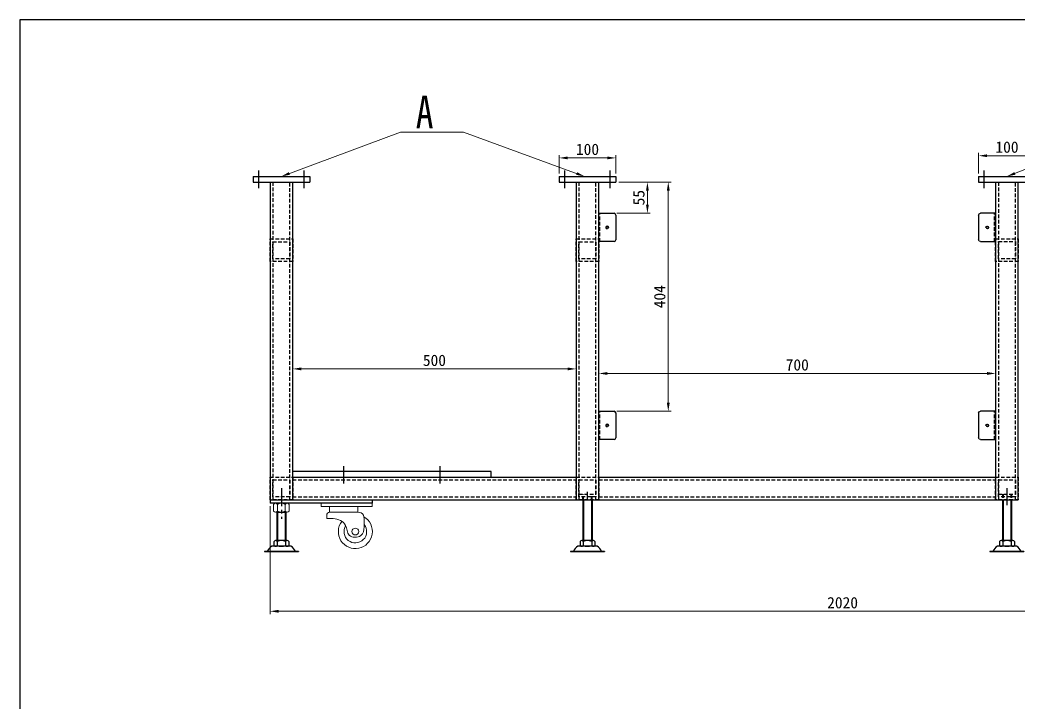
# Model space of a CAD drawing. Header units: millimetres. Extents: x -11986 to -4063, y -41123 to -36325.
# Drawn here: x -11919 to -10158, y -37550 to -36348 of the extents above; entities that cross this region are included whole.
import ezdxf

# ---------------------------------------------------------------- set-up
doc = ezdxf.new("R2010")
doc.units = ezdxf.units.MM
doc.linetypes.add('CENTER', pattern=[50.8, 31.75, -6.35, 6.35, -6.35])
doc.linetypes.add('DASHED2', pattern=[9.525, 6.35, -3.175])
doc.layers.add('DAS', color=4, linetype='DASHED2')
doc.layers.add('sol', color=7, linetype='Continuous', lineweight=20)
doc.styles.add('宋体', font='', dxfattribs={"width": 0.8})
doc.styles.get('宋体').set_extended_font_data('SimSun')
doc.dimstyles.new('ISO-25', dxfattribs={"dimtxt": 5, "dimasz": 4, "dimexe": 1.25, "dimexo": 1, "dimgap": 1, "dimtad": 1, "dimtoh": 1, "dimtxsty": 'Standard', "dimcen": 2.5, "dimclrd": 5, "dimclre": 5, "dimadec": 0, "dimazin": 0, "dimtfac": 1, "dimtmove": 0, "dimatfit": 3, "dimfxl": 1, "dimlwd": 9, "dimlwe": 9, "dimarcsym": 0})
doc.dimstyles.new('ISO-25$0', dxfattribs={"dimtxt": 2.5, "dimasz": 1.5, "dimexe": 1.25, "dimexo": 0.625, "dimtad": 1, "dimdec": 1, "dimzin": 1, "dimdsep": 46, "dimtxsty": 'Standard', "dimcen": 2.5, "dimclrd": 6, "dimclre": 6, "dimclrt": 6, "dimadec": 0, "dimazin": 0, "dimtfac": 1, "dimtdec": 4, "dimtmove": 0, "dimatfit": 3, "dimfxl": 1, "dimtolj": 1, "dimtzin": 0, "dimlwd": 9, "dimlwe": 9, "dimarcsym": 0})

# ---------------------------------------------------------------- blocks, each defined once
blk = doc.blocks.new('A$C7281443F')
at = {"color": 1, "linetype": 'CENTER'}
for p, q in [((10, 559), (10, 590.1)), ((90, 559), (90, 590.1)), ((50, 29.9), (50, 0))]:
    blk.add_line(p, q, dxfattribs=at)
for p, q in [((0, 579.5), (100, 579.5)), ((0, 579.5), (0, 569.5)), ((0, 569.5), (100, 569.5)), ((30, 569.5), (30, 9.5)), ((70, 9.5), (70, 569.5)), ((100, 579.5), (100, 569.5)), ((30, 9.5), (70, 9.5))]:
    blk.add_line(p, q)
at = {"layer": 'DAS'}
for p, q in [((35, 569.5), (35, 9.5)), ((65, 9.5), (65, 569.5)), ((35, 19.5), (65, 19.5)), ((42, 19.5), (42, 9.5)), ((43.5, 19.5), (43.5, 9.5)), ((56.5, 19.5), (56.5, 9.5)), ((58, 19.5), (58, 9.5))]:
    blk.add_line(p, q, dxfattribs=at)
for points in [[(30, 469.5), (70, 469.5), (70, 429.5), (30, 429.5)], [(35, 464.5), (65, 464.5), (65, 434.5), (35, 434.5)], [(30, 49.5), (70, 49.5), (70, 9.5), (30, 9.5)], [(35, 44.5), (65, 44.5), (65, 14.5), (35, 14.5)]]:
    blk.add_lwpolyline(points, close=True, dxfattribs=at)
blk = doc.blocks.new('A$C39513CAB')
for p, q in [((22, 70), (22, 20)), ((22, 70), (38, 70)), ((23, 70), (23, 20)), ((37, 70), (37, 20)), ((38, 70), (38, 20)), ((17, 18.5), (17, 11.5)), ((40.4, 20), (19.8, 20)), ((40.2, 20), (19.8, 20)), ((22.5, 18.5), (22.5, 11.5)), ((37.5, 18.5), (37.5, 11.5)), ((43, 18.5), (43, 11.5)), ((0, 1), (0, 0)), ((60, 1), (0, 1)), ((60, 0), (0, 0)), ((47, 10), (13, 10)), ((60, 1), (60, 0))]:
    blk.add_line(p, q)
for centre, radius, start, end in [((19.8, 16.7), 3.27, 32.7791, 147.2209), ((30, 0.5), 19.5, 67.3801, 112.6199), ((40.2, 16.7), 3.27, 32.7791, 147.2209), ((23.7, -7.5), 20.5, 121.3122, 155.4208), ((19.8, 13.3), 3.27, 212.7791, 327.2209), ((30, 29.5), 19.5, 247.3801, 292.6199), ((40.2, 13.3), 3.27, 212.7791, 327.2209), ((36.3, -7.5), 20.5, 24.5792, 58.6878)]:
    blk.add_arc(centre, radius, start, end)
blk = doc.blocks.new('A$C2A1D355F')
at = {"layer": 'sol'}
for points in [[(0, 74), (90, 74), (90, 80), (0, 80)], [(0, 74), (90, 74), (90, 80), (0, 80)], [(15, 74), (15, 64), (65, 64), (65, 74)], [(15, 74), (15, 64), (65, 64), (65, 74)]]:
    blk.add_lwpolyline(points, close=True, dxfattribs=at)
blk.add_lwpolyline([(10, 53), (10, 59, -0.414214), (15, 64), (65, 64, -0.264021), (74.9, 59), (75.8, 53)], format="xyb", dxfattribs=at)
blk.add_lwpolyline([(10, 53), (10, 59, -0.414214), (15, 64), (65, 64, -0.264021), (74.9, 59), (75.8, 53)], format="xyb", dxfattribs=at)
blk.add_circle((60.5, 30), 6, dxfattribs=at)
blk.add_circle((60.5, 30), 6, dxfattribs=at)
for radius, start, end in [(30, 143.0433, 60.3435), (30, 143.0433, 60.3435), (20, 148.6994, 37.7044), (20, 148.6994, 37.7044)]:
    blk.add_arc((60.5, 30), radius, start, end, dxfattribs=at)
blk.add_spline([(10, 53), (21.5, 53), (43.2, 40.9), (49.7, 23.6), (70.3, 22.9), (76.2, 38.3), (75.8, 53)], degree=3, dxfattribs=at)
blk.add_spline([(10, 53), (21.5, 53), (43.2, 40.9), (49.7, 23.6), (70.3, 22.9), (76.2, 38.3), (75.8, 53)], degree=3, dxfattribs=at)
blk = doc.blocks.new('A$C15D15F09')
for p, q in [((0, 603.4), (100, 603.4)), ((0, 603.4), (0, 593.4)), ((100, 603.4), (100, 593.4)), ((540, 603.4), (640, 603.4)), ((540, 603.4), (540, 593.4)), ((640, 603.4), (640, 593.4)), ((0, 593.4), (100, 593.4)), ((30, 593.4), (30, 33.4)), ((70, 33.4), (70, 593.4)), ((540, 593.4), (640, 593.4)), ((570, 593.4), (570, 33.4)), ((610, 33.4), (610, 593.4)), ((420, 83.4), (70, 83.4)), ((70, 73.4), (570, 73.4)), ((420, 73.4), (420, 83.4)), ((30, 33.4), (70, 33.4)), ((30, 33.4), (210, 33.4)), ((30, 33.4), (30, 27.4)), ((210, 27.4), (30, 27.4)), ((70, 33.4), (570, 33.4)), ((210, 33.4), (210, 27.4)), ((570, 33.4), (610, 33.4))]:
    blk.add_line(p, q)
at = {"color": 1, "linetype": 'CENTER'}
for p, q in [((10, 582.9), (10, 614)), ((90, 582.9), (90, 614)), ((550, 582.9), (550, 614)), ((630, 582.9), (630, 614)), ((160, 62.1), (160, 92.7)), ((330, 62.1), (330, 92.7)), ((50, 53.9), (50, 0)), ((590, 33.4), (590, 47.7))]:
    blk.add_line(p, q, dxfattribs=at)
at = {"layer": 'DAS'}
for p, q in [((35, 593.4), (35, 33.4)), ((65, 33.4), (65, 593.4)), ((575, 593.4), (575, 33.4)), ((605, 33.4), (605, 593.4)), ((70, 68.4), (570, 68.4)), ((70, 38.4), (570, 38.4)), ((575, 43.4), (605, 43.4)), ((582, 33.4), (582, 43.4)), ((583, 33.4), (583, 43.4)), ((597, 33.4), (597, 43.4)), ((598, 33.4), (598, 43.4))]:
    blk.add_line(p, q, dxfattribs=at)
for points in [[(30, 493.4), (70, 493.4), (70, 453.4), (30, 453.4)], [(570, 493.4), (610, 493.4), (610, 453.4), (570, 453.4)], [(35, 488.4), (65, 488.4), (65, 458.4), (35, 458.4)], [(575, 488.4), (605, 488.4), (605, 458.4), (575, 458.4)], [(30, 73.4), (70, 73.4), (70, 33.4), (30, 33.4)], [(570, 73.4), (610, 73.4), (610, 33.4), (570, 33.4)], [(35, 68.4), (65, 68.4), (65, 38.4), (35, 38.4)], [(575, 68.4), (605, 68.4), (605, 38.4), (575, 38.4)]]:
    blk.add_lwpolyline(points, close=True, dxfattribs=at)
at = {"layer": 'sol'}
for p, q in [((36.1, 25.4), (36.1, 13.4)), ((60.4, 27.4), (39.6, 27.4)), ((43.1, 25.4), (43.1, 13.4)), ((56.9, 25.4), (56.9, 13.4)), ((63.9, 25.4), (63.9, 13.4)), ((60.4, 11.4), (39.6, 11.4))]:
    blk.add_line(p, q, dxfattribs=at)
for points in [[(36.1, 25.4), (39.6, 27.4), (43.1, 25.4)], [(56.9, 25.4), (50, 27.4), (43.1, 25.4)], [(63.9, 25.4), (60.4, 27.4), (56.9, 25.4)], [(36.1, 13.4), (39.6, 11.4), (43.1, 13.4)], [(56.9, 13.4), (50, 11.4), (43.1, 13.4)], [(63.9, 13.4), (60.4, 11.4), (56.9, 13.4)]]:
    blk.add_spline(points, degree=3, dxfattribs=at)
blk = doc.blocks.new('A$C43643EE8')
for p, q in [((22, 92), (22, 20)), ((22, 92), (38, 92)), ((23, 92), (23, 20)), ((37, 92), (37, 20)), ((38, 92), (38, 20)), ((17, 18.5), (17, 11.5)), ((40.4, 20), (19.8, 20)), ((40.3, 20), (19.8, 20)), ((22.5, 18.5), (22.5, 11.5)), ((37.5, 18.5), (37.5, 11.5)), ((43, 18.5), (43, 11.5)), ((0, 1), (0, 0)), ((60, 1), (0, 1)), ((60, 0), (0, 0)), ((47, 10), (13, 10)), ((60, 1), (60, 0))]:
    blk.add_line(p, q)
for centre, radius, start, end in [((19.8, 16.7), 3.27, 32.7791, 147.2209), ((30, 0.5), 19.5, 67.3801, 112.6199), ((40.3, 16.7), 3.27, 32.7791, 147.2209), ((23.7, -7.5), 20.5, 121.3122, 155.4208), ((19.8, 13.3), 3.27, 212.7791, 327.2209), ((30, 29.5), 19.5, 247.3801, 292.6199), ((40.3, 13.3), 3.27, 212.7791, 327.2209), ((36.3, -7.5), 20.5, 24.5792, 58.6878)]:
    blk.add_arc(centre, radius, start, end)
blk = doc.blocks.new('*D2069')
at = {"color": 5, "lineweight": 9, "transparency": 16777216}
for p, q in [((-9457.4, -37198.3), (-9457.4, -37394.8)), ((-11477.4, -37204.3), (-11477.4, -37394.8)), ((-9472.4, -37389.8), (-11462.4, -37389.8))]:
    blk.add_line(p, q, dxfattribs=at)
at = {"color": 5, "transparency": 16777216}
for points in [[(-11462.4, -37387.3), (-11462.4, -37392.3), (-11477.4, -37389.8)], [(-9472.4, -37387.3), (-9472.4, -37392.3), (-9457.4, -37389.8)]]:
    blk.add_solid(points, dxfattribs=at)
at = {"layer": 'Defpoints', "color": 0, "transparency": 16777216}
for p in [(-11477.4, -37199.3), (-9457.4, -37193.3), (-11477.4, -37389.8)]:
    blk.add_point(p, dxfattribs=at)
at = {"color": 0, "transparency": 16777216, "insert": (-10467.4, -37374.8), "char_height": 20, "attachment_point": 5}
blk.add_mtext('2020', dxfattribs=at)
blk = doc.blocks.new('*D2071')
at = {"color": 5, "lineweight": 9, "transparency": 16777216}
for p, q in [((-10897.4, -36918.3), (-10897.4, -36975.6)), ((-10197.4, -36918.3), (-10197.4, -36975.6)), ((-10212.4, -36970.6), (-10882.4, -36970.6))]:
    blk.add_line(p, q, dxfattribs=at)
at = {"color": 5, "transparency": 16777216}
for points in [[(-10882.4, -36968.1), (-10882.4, -36973.1), (-10897.4, -36970.6)], [(-10212.4, -36968.1), (-10212.4, -36973.1), (-10197.4, -36970.6)]]:
    blk.add_solid(points, dxfattribs=at)
at = {"layer": 'Defpoints', "color": 0, "transparency": 16777216}
for p in [(-10897.4, -36913.3), (-10197.4, -36913.3), (-10897.4, -36970.6)]:
    blk.add_point(p, dxfattribs=at)
at = {"color": 0, "transparency": 16777216, "insert": (-10547.4, -36955.6), "char_height": 20, "attachment_point": 5}
blk.add_mtext('700', dxfattribs=at)
blk = doc.blocks.new('*D2074')
at = {"color": 5, "lineweight": 9, "transparency": 16777216}
for p, q in [((-10227.4, -36618.3), (-10227.4, -36581.8)), ((-10127.4, -36618.3), (-10127.4, -36581.8)), ((-10212.4, -36586.8), (-10142.4, -36586.8))]:
    blk.add_line(p, q, dxfattribs=at)
at = {"color": 5, "transparency": 16777216}
for points in [[(-10212.4, -36584.3), (-10212.4, -36589.3), (-10227.4, -36586.8)], [(-10142.4, -36584.3), (-10142.4, -36589.3), (-10127.4, -36586.8)]]:
    blk.add_solid(points, dxfattribs=at)
at = {"layer": 'Defpoints', "color": 0, "transparency": 16777216}
for p in [(-10127.4, -36586.8), (-10227.4, -36623.3), (-10127.4, -36623.3)]:
    blk.add_point(p, dxfattribs=at)
at = {"color": 0, "transparency": 16777216, "insert": (-10177.4, -36571.8), "char_height": 20, "attachment_point": 5}
blk.add_mtext('100', dxfattribs=at)
blk = doc.blocks.new('*D2075')
at = {"color": 5, "lineweight": 9, "transparency": 16777216}
for p, q in [((-10967.4, -36618.3), (-10967.4, -36585.7)), ((-10882.4, -36590.7), (-10952.4, -36590.7)), ((-10867.4, -36618.3), (-10867.4, -36585.7))]:
    blk.add_line(p, q, dxfattribs=at)
at = {"color": 5, "transparency": 16777216}
for points in [[(-10952.4, -36588.2), (-10952.4, -36593.2), (-10967.4, -36590.7)], [(-10882.4, -36588.2), (-10882.4, -36593.2), (-10867.4, -36590.7)]]:
    blk.add_solid(points, dxfattribs=at)
at = {"layer": 'Defpoints', "color": 0, "transparency": 16777216}
for p in [(-10967.4, -36590.7), (-10967.4, -36623.3), (-10867.4, -36623.3)]:
    blk.add_point(p, dxfattribs=at)
at = {"color": 0, "transparency": 16777216, "insert": (-10917.4, -36575.7), "char_height": 20, "attachment_point": 5}
blk.add_mtext('100', dxfattribs=at)
blk = doc.blocks.new('*D2076')
at = {"color": 5, "lineweight": 9, "transparency": 16777216}
for p, q in [((-11437.4, -36918.3), (-11437.4, -36967.6)), ((-10937.4, -36918.3), (-10937.4, -36967.6)), ((-11422.4, -36962.6), (-10952.4, -36962.6))]:
    blk.add_line(p, q, dxfattribs=at)
at = {"color": 5, "transparency": 16777216}
for points in [[(-11422.4, -36960.1), (-11422.4, -36965.1), (-11437.4, -36962.6)], [(-10952.4, -36960.1), (-10952.4, -36965.1), (-10937.4, -36962.6)]]:
    blk.add_solid(points, dxfattribs=at)
at = {"layer": 'Defpoints', "color": 0, "transparency": 16777216}
for p in [(-11437.4, -36913.3), (-10937.4, -36913.3), (-10937.4, -36962.6)]:
    blk.add_point(p, dxfattribs=at)
at = {"color": 0, "transparency": 16777216, "insert": (-11187.4, -36947.6), "char_height": 20, "attachment_point": 5}
blk.add_mtext('500', dxfattribs=at)
blk = doc.blocks.new('A$C3CC60F40')
for p, q in [((0, 50), (27, 50)), ((0, 0), (0, 50)), ((30, 47), (30, 3)), ((27, 0), (0, 0))]:
    blk.add_line(p, q)
blk.add_circle((15, 25), 2)
for centre, radius, start, end in [((27, 47), 3, 0, 90), ((15, 25), 2.5, 0, 270), ((27, 3), 3, 270, 0)]:
    blk.add_arc(centre, radius, start, end)
at = {"layer": 'DAS'}
blk.add_line((2, 0), (2, 50), dxfattribs=at)
blk = doc.blocks.new('*D2016')
at = {"color": 5, "lineweight": 9, "transparency": 16777216}
for p, q in [((-10862.4, -36633.3), (-10806.7, -36633.3)), ((-10811.7, -36673.3), (-10811.7, -36648.3)), ((-10865.4, -36688.3), (-10806.7, -36688.3))]:
    blk.add_line(p, q, dxfattribs=at)
at = {"color": 5, "transparency": 16777216}
for points in [[(-10814.2, -36648.3), (-10809.2, -36648.3), (-10811.7, -36633.3)], [(-10814.2, -36673.3), (-10809.2, -36673.3), (-10811.7, -36688.3)]]:
    blk.add_solid(points, dxfattribs=at)
at = {"layer": 'Defpoints', "color": 0, "transparency": 16777216}
for p in [(-10867.4, -36633.3), (-10811.7, -36633.3), (-10870.4, -36688.3)]:
    blk.add_point(p, dxfattribs=at)
at = {"color": 0, "transparency": 16777216, "insert": (-10826.7, -36660.8), "char_height": 20, "attachment_point": 5, "rotation": 90}
blk.add_mtext('55', dxfattribs=at)
blk = doc.blocks.new('*D1982')
at = {"color": 5, "lineweight": 9, "transparency": 16777216}
for p, q in [((-10862.4, -36633.3), (-10769.9, -36633.3)), ((-10774.9, -36648.3), (-10774.9, -37022.3)), ((-10865.4, -37037.3), (-10769.9, -37037.3))]:
    blk.add_line(p, q, dxfattribs=at)
at = {"color": 5, "transparency": 16777216}
for points in [[(-10777.4, -36648.3), (-10772.4, -36648.3), (-10774.9, -36633.3)], [(-10777.4, -37022.3), (-10772.4, -37022.3), (-10774.9, -37037.3)]]:
    blk.add_solid(points, dxfattribs=at)
at = {"layer": 'Defpoints', "color": 0, "transparency": 16777216}
for p in [(-10867.4, -36633.3), (-10870.4, -37037.3), (-10774.9, -37037.3)]:
    blk.add_point(p, dxfattribs=at)
at = {"color": 0, "transparency": 16777216, "insert": (-10789.9, -36835.3), "char_height": 20, "attachment_point": 5, "rotation": 90}
blk.add_mtext('404', dxfattribs=at)

msp = doc.modelspace()

# ---------------------------------------------------------------- linework, layer by layer
for p, q in [((-10897.408, -37153.313), (-10197.408, -37153.313)), ((-10897.408, -37193.313), (-10197.408, -37193.313))]:
    msp.add_line(p, q)
msp.add_lwpolyline([(-8517.987, -38751.969), (-8517.987, -36347.555), (-11918.515, -36347.555), (-11918.515, -38751.969)], close=True)
at = {"layer": 'DAS'}
for p, q in [((-10897.408, -37158.313), (-10197.408, -37158.313)), ((-10897.408, -37188.313), (-10197.408, -37188.313))]:
    msp.add_line(p, q, dxfattribs=at)

# ---------------------------------------------------------------- block references
for name, p in [('A$C15D15F09', (-11507.408, -37226.728)), ('A$C7281443F', (-10227.408, -37202.787)), ('A$C3CC60F40', (-10897.408, -36738.313)), ('A$C3CC60F40', (-10897.408, -37087.313)), ('A$C2A1D355F', (-11387.408, -37279.312)), ('A$C43643EE8', (-10947.408, -37285.313)), ('A$C43643EE8', (-10207.408, -37285.313)), ('A$C39513CAB', (-11487.408, -37285.313))]:
    msp.add_blockref(name, p)
at = {"xscale": -1}
for p in [(-10197.408, -36738.313), (-10197.408, -37087.313)]:
    msp.add_blockref('A$C3CC60F40', p, dxfattribs=at)

# ---------------------------------------------------------------- texts
at = {"color": 0, "style": '宋体', "width": 0.8}
msp.add_text('A', height=57.573, dxfattribs=at).set_placement((-11220.396, -36538.661))

# ---------------------------------------------------------------- dimensions: what is measured, and where the dimension line sits
for base, p1, p2, picture, middle in [((-10967.408, -36590.691), (-10867.408, -36623.313), (-10967.408, -36623.313), '*D2075', (-10917.408, -36575.691)), ((-10127.408, -36586.844), (-10227.408, -36623.313), (-10127.408, -36623.313), '*D2074', (-10177.408, -36571.844)), ((-10937.408, -36962.586), (-11437.408, -36913.313), (-10937.408, -36913.313), '*D2076', (-11187.408, -36947.586)), ((-10897.408, -36970.569), (-10197.408, -36913.313), (-10897.408, -36913.313), '*D2071', (-10547.408, -36955.569)), ((-11477.408, -37389.797), (-9457.408, -37193.313), (-11477.408, -37199.313), '*D2069', (-10467.408, -37374.797))]:
    dim = msp.add_linear_dim(base=base, p1=p1, p2=p2, dimstyle='ISO-25$0', override={"dimtxt": 20, "dimasz": 15, "dimexe": 5, "dimexo": 5, "dimgap": 5, "dimtoh": 1, "dimdec": 2, "dimzin": 8, "dimclrd": 5, "dimclre": 5, "dimclrt": 0, "dimtdec": 2, "dimtolj": 0, "dimtzin": 8})
    dim.commit()
    dim.dimension.update_dxf_attribs({"geometry": picture, "text_midpoint": middle})
for base, p1, p2, picture, middle in [((-10811.68, -36633.313), (-10870.408, -36688.313), (-10867.408, -36633.313), '*D2016', (-10826.68, -36660.813)), ((-10774.908, -37037.313), (-10867.408, -36633.313), (-10870.386, -37037.313), '*D1982', (-10789.908, -36835.313))]:
    dim = msp.add_linear_dim(base=base, p1=p1, p2=p2, angle=90, dimstyle='ISO-25$0', override={"dimtxt": 20, "dimasz": 15, "dimexe": 5, "dimexo": 5, "dimgap": 5, "dimtoh": 1, "dimdec": 2, "dimzin": 8, "dimclrd": 5, "dimclre": 5, "dimclrt": 0, "dimtdec": 2, "dimtolj": 0, "dimtzin": 8})
    dim.commit()
    dim.dimension.update_dxf_attribs({"geometry": picture, "text_midpoint": middle})

# ---------------------------------------------------------------- leaders
for points in [[(-11457.408, -36623.313), (-11247.512, -36545.526), (-11136.122, -36545.526)], [(-10922.407, -36623.313), (-11136.122, -36545.526), (-11247.512, -36545.526)], [(-10177.408, -36623.313), (-10031.454, -36566.825), (-9939.796, -36566.825)]]:
    msp.add_leader(points, dimstyle='ISO-25', override={"dimtxt": 20, "dimasz": 15, "dimexe": 5, "dimexo": 5, "dimgap": 5, "dimdsep": 46})

doc.saveas('drawing.dxf')
